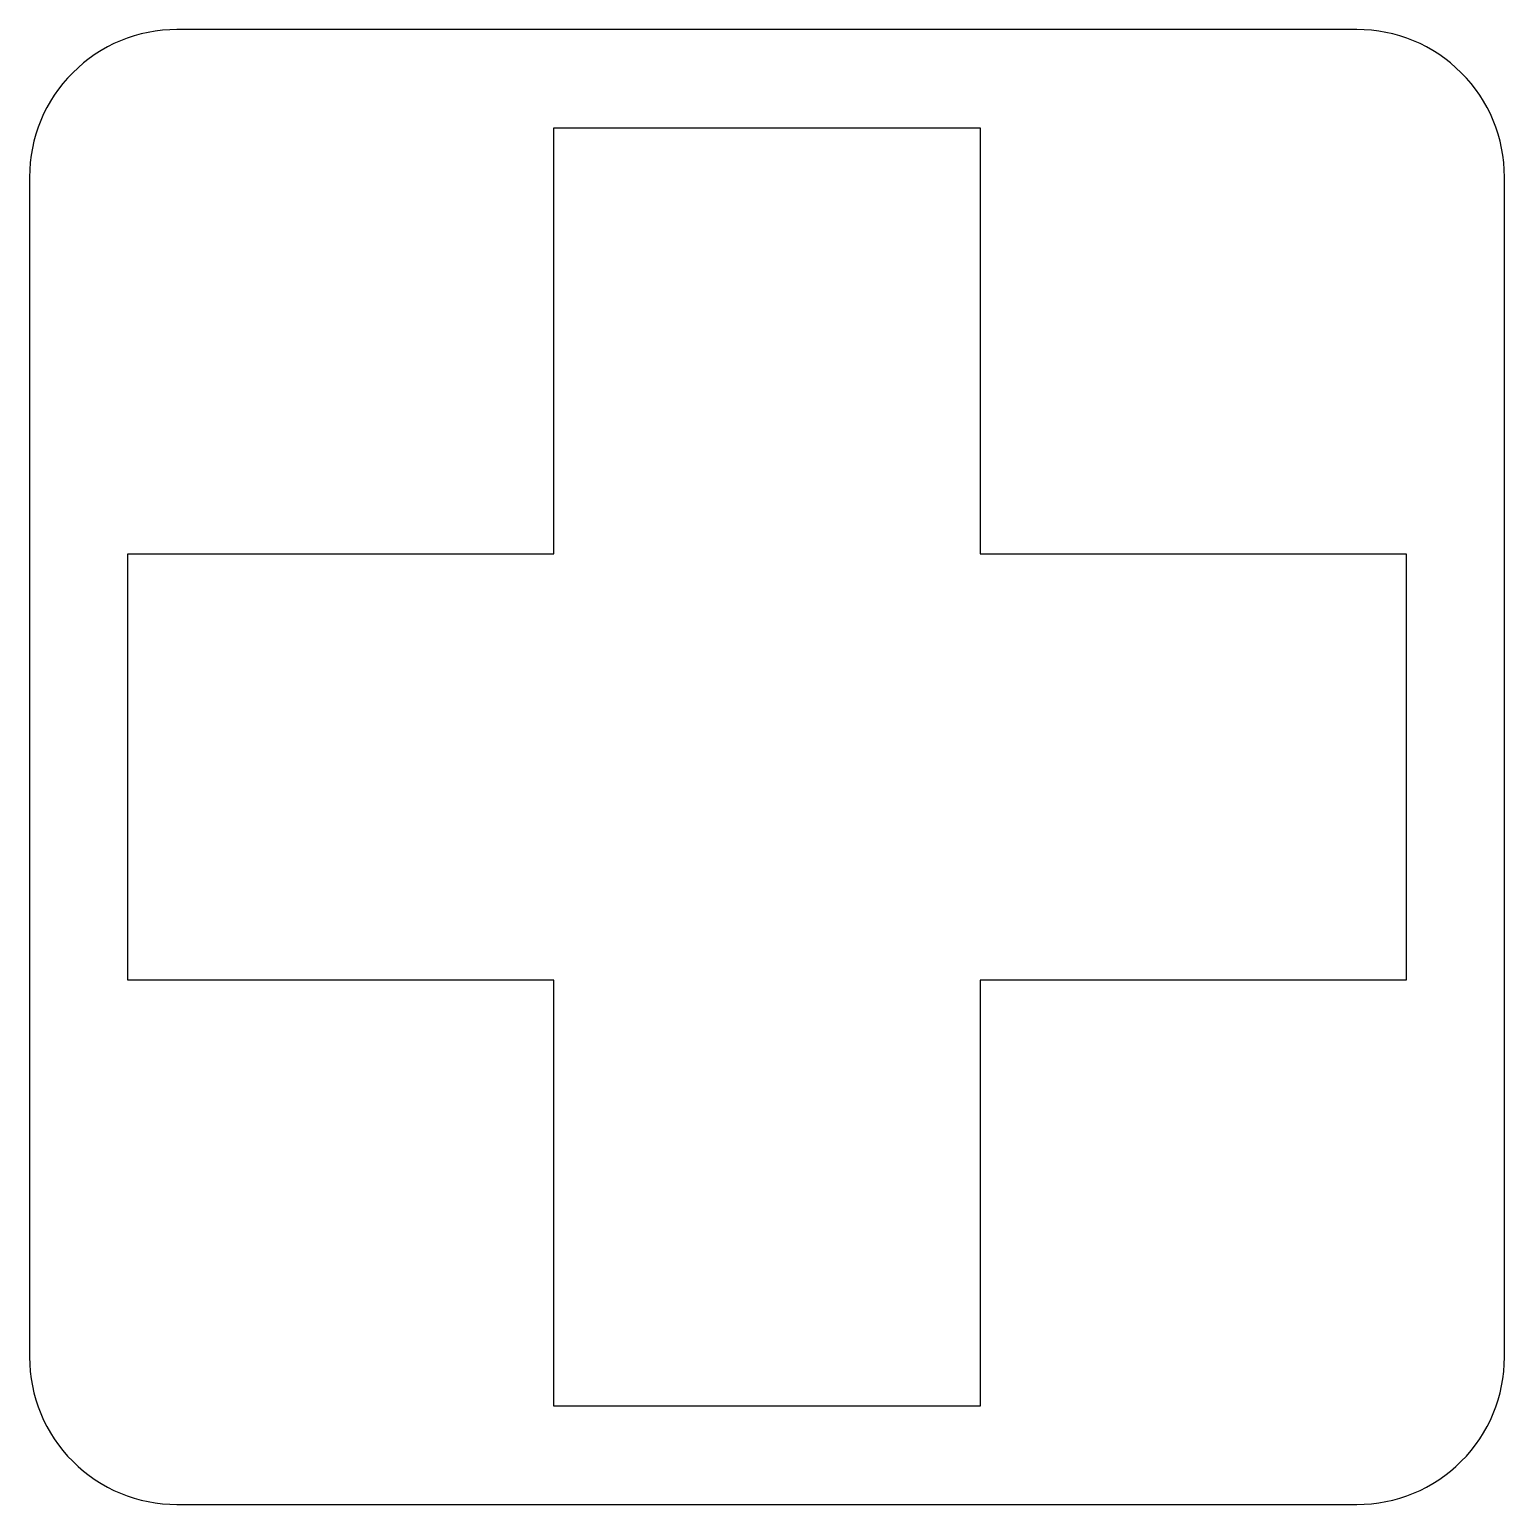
# Model space of a CAD drawing. Header units: metres. Extents: x 124.478 to 124.928, y 347.297 to 347.747.
import ezdxf

# ---------------------------------------------------------------- set-up
doc = ezdxf.new("R2010")
doc.units = ezdxf.units.M
doc.header["$LTSCALE"] = 0.1
doc.header["$MEASUREMENT"] = 0
doc.layers.get('0').update_dxf_attribs({"linetype": 'CONTINUOUS'})

msp = doc.modelspace()

# ---------------------------------------------------------------- linework, layer by layer
msp.add_lwpolyline([(124.52303, 347.29749), (124.88303, 347.29749, 0.414214), (124.92803, 347.34249), (124.92803, 347.70249, 0.414214), (124.88303, 347.74749), (124.52303, 347.74749, 0.414214), (124.47803, 347.70249), (124.47803, 347.34249, 0.414214)], format="xyb", close=True)
msp.add_lwpolyline([(124.50803, 347.45749), (124.50803, 347.58749), (124.63803, 347.58749), (124.63803, 347.71749), (124.76803, 347.71749), (124.76803, 347.58749), (124.89803, 347.58749), (124.89803, 347.45749), (124.76803, 347.45749), (124.76803, 347.32749), (124.63803, 347.32749), (124.63803, 347.45749)], close=True)

doc.saveas('drawing.dxf')
